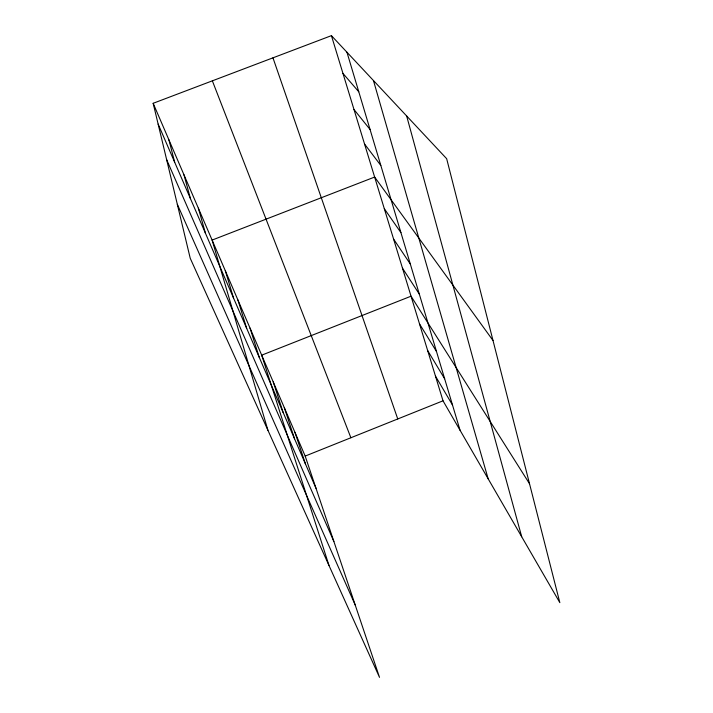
<?xml version="1.0" encoding="UTF-8"?>
<svg xmlns="http://www.w3.org/2000/svg" width="713" height="713" viewBox="0 0 713 713"><rect width="100%" height="100%" fill="white"/><g stroke="black" fill="none" stroke-linecap="round" stroke-linejoin="round"><path stroke-width="1.07" d="M305.182 456.079L443.014 400.813L559.839 602.654L446.659 158.696L331.42 35.65L153.161 103.296L190.228 258.266L379.512 677.35L305.182 456.079L153.161 103.296M342.962 73.421L358.782 91.79M353.987 109.508L370.056 129.481M364.539 144.017L380.822 165.443M493.004 340.502L374.637 177.056L212.109 240.085L267.928 430.287M384.307 208.713L400.92 232.616M393.585 239.069L410.314 264.033M402.488 268.204L419.324 294.121M529.518 483.735L411.044 296.198L261.698 355.172L328.96 565.418M419.511 323.916L436.481 351.464M427.648 350.546L444.662 378.799M435.483 376.161L452.514 405.046M177.332 204.319L355.217 605.007M166.646 159.667L333.871 541.479M158.143 124.098L316.011 488.307M212.358 80.836L350.885 437.755M272.963 57.833L397.747 418.959M294.941 432.31L305.503 464.065M284.291 407.604L294.558 438.825M273.222 381.91L283.159 412.533M250.049 328.14L259.238 357.338M237.928 300.004L246.68 328.363M331.42 35.65L443.014 400.813M225.29 270.673L233.561 298.096M346.946 52.227L460.054 430.26M373.452 80.524L488.164 478.824M198.348 208.151L205.496 233.356M406.651 115.978L521.702 536.764M183.963 174.774L190.46 198.669M168.919 139.855L174.694 162.297"/></g></svg>
